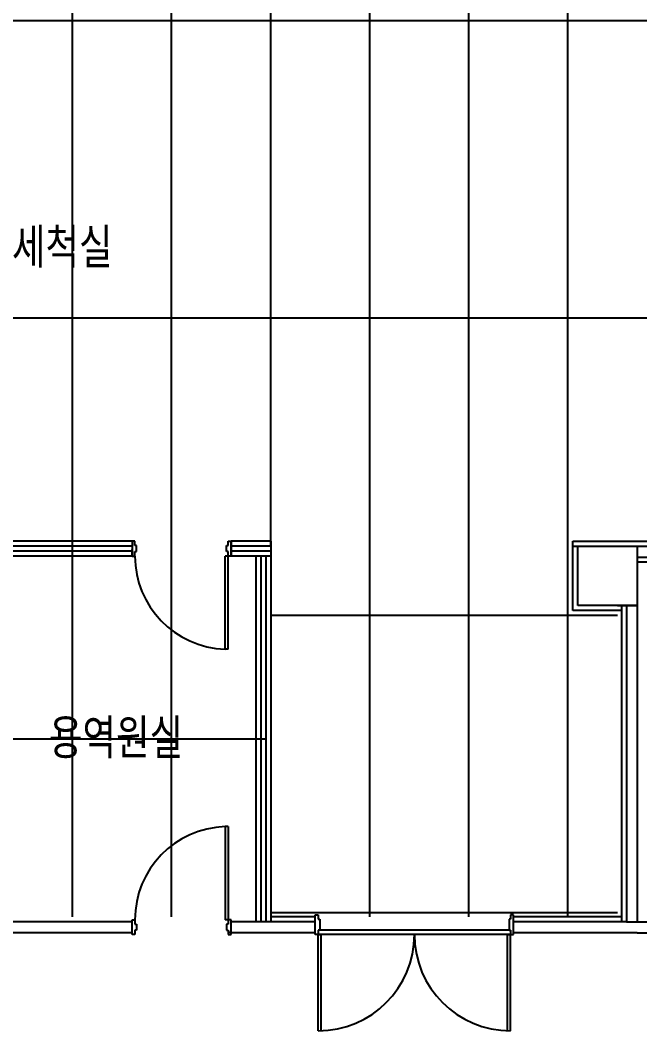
# Model space of a CAD drawing. Header units: millimetres. Extents: x 605428 to 684586, y -474155 to -416366.
# Drawn here: x 645204 to 651458, y -448398 to -438203 of the extents above; entities that cross this region are included whole.
import ezdxf

# ---------------------------------------------------------------- set-up
doc = ezdxf.new("R2010")
doc.units = ezdxf.units.MM
doc.header["$LTSCALE"] = 500
for name, color, linetype in [('TXT', 7, 'Continuous'), ('동물실', 9, 'Continuous'), ('방화석고', 9, 'Continuous'), ('조적', 8, 'Continuous'), ('천정', 5, 'Continuous'), ('크린판넬', 4, 'Continuous')]:
    doc.layers.add(name, color=color, linetype=linetype)
doc.styles.add('GHD', font='simple.shx', dxfattribs={"bigfont": 'whgtxt.shx'})

msp = doc.modelspace()

# ---------------------------------------------------------------- linework, layer by layer
at = {"layer": '동물실', "color": 9}
for p, q in [((646332.8, -443458.5), (646332.8, -443608.5)), ((646362.8, -443458.5), (646332.8, -443458.5)), ((646332.8, -443458.5), (646332.8, -443608.5)), ((646362.8, -443458.5), (646332.8, -443458.5)), ((646362.8, -443503.5), (646362.8, -443458.5)), ((646362.8, -443503.5), (646362.8, -443458.5)), ((646377.8, -443503.5), (646362.8, -443503.5)), ((646377.8, -443503.5), (646362.8, -443503.5)), ((646377.8, -443563.5), (646377.8, -443503.5)), ((646377.8, -443563.5), (646377.8, -443503.5)), ((647287.8, -443563.5), (647287.8, -443503.5)), ((647287.8, -443503.5), (647302.8, -443503.5)), ((647287.8, -443563.5), (647287.8, -443503.5)), ((647287.8, -443503.5), (647302.8, -443503.5)), ((647302.8, -443503.5), (647302.8, -443458.5)), ((647302.8, -443458.5), (647332.8, -443458.5)), ((647302.8, -443503.5), (647302.8, -443458.5)), ((647302.8, -443458.5), (647332.8, -443458.5)), ((647332.8, -443458.5), (647332.8, -443608.5)), ((647332.8, -443458.5), (647332.8, -443608.5)), ((651432.8, -443508.5), (651432.8, -444108.5)), ((646332.8, -443608.5), (646362.8, -443608.5)), ((646332.8, -443608.5), (646362.8, -443608.5)), ((646362.8, -443608.5), (646362.8, -443563.5)), ((646362.8, -443563.5), (646377.8, -443563.5)), ((646362.8, -443608.5), (646362.8, -443563.5)), ((646362.8, -443563.5), (646377.8, -443563.5)), ((647272.8, -444548.5), (647272.8, -443608.5)), ((647302.8, -443608.5), (647272.8, -443608.5)), ((647272.8, -444548.5), (647272.8, -443608.5)), ((647302.8, -443608.5), (647272.8, -443608.5)), ((647302.8, -443563.5), (647287.8, -443563.5)), ((647302.8, -443563.5), (647287.8, -443563.5)), ((647302.8, -443608.5), (647302.8, -443563.5)), ((647302.8, -443608.5), (647302.8, -443563.5)), ((647302.8, -444548.5), (647302.8, -443608.5)), ((647302.8, -444548.5), (647302.8, -443608.5)), ((647332.8, -443608.5), (647302.8, -443608.5)), ((647332.8, -443608.5), (647302.8, -443608.5)), ((651232.8, -444108.5), (651432.8, -444108.5)), ((647302.8, -444548.5), (647272.8, -444548.5)), ((647302.8, -444548.5), (647272.8, -444548.5)), ((647272.8, -446338.5), (647272.8, -447278.5)), ((647302.8, -446338.5), (647272.8, -446338.5)), ((647272.8, -446338.5), (647272.8, -447278.5)), ((647302.8, -446338.5), (647272.8, -446338.5)), ((647302.8, -446338.5), (647302.8, -447278.5)), ((647302.8, -446338.5), (647302.8, -447278.5)), ((646332.8, -447428.5), (646332.8, -447278.5)), ((646332.8, -447278.5), (646362.8, -447278.5)), ((646332.8, -447428.5), (646332.8, -447278.5)), ((646332.8, -447278.5), (646362.8, -447278.5)), ((646362.8, -447278.5), (646362.8, -447323.5)), ((646362.8, -447278.5), (646362.8, -447323.5)), ((647302.8, -447278.5), (647272.8, -447278.5)), ((647302.8, -447278.5), (647272.8, -447278.5)), ((647332.8, -447278.5), (647302.8, -447278.5)), ((647302.8, -447278.5), (647302.8, -447323.5)), ((647332.8, -447278.5), (647302.8, -447278.5)), ((647302.8, -447278.5), (647302.8, -447323.5)), ((647332.8, -447428.5), (647332.8, -447278.5)), ((648182.8, -447428.5), (648182.8, -447228.5)), ((648182.8, -447228.5), (648212.8, -447228.5)), ((648182.8, -447428.5), (648182.8, -447228.5)), ((648182.8, -447228.5), (648212.8, -447228.5)), ((648212.8, -447228.5), (648212.8, -447273.5)), ((648212.8, -447228.5), (648212.8, -447273.5)), ((648212.8, -447273.5), (648227.8, -447273.5)), ((648212.8, -447273.5), (648227.8, -447273.5)), ((648227.8, -447273.5), (648227.8, -447383.5)), ((648227.8, -447273.5), (648227.8, -447383.5)), ((650152.8, -447273.5), (650137.8, -447273.5)), ((650137.8, -447273.5), (650137.8, -447383.5)), ((650152.8, -447273.5), (650137.8, -447273.5)), ((650137.8, -447273.5), (650137.8, -447383.5)), ((650182.8, -447228.5), (650152.8, -447228.5)), ((650152.8, -447228.5), (650152.8, -447273.5)), ((650182.8, -447228.5), (650152.8, -447228.5)), ((650152.8, -447228.5), (650152.8, -447273.5)), ((650182.8, -447428.5), (650182.8, -447228.5)), ((650182.8, -447428.5), (650182.8, -447228.5)), ((646362.8, -447323.5), (646377.8, -447323.5)), ((646362.8, -447323.5), (646377.8, -447323.5)), ((646377.8, -447383.5), (646362.8, -447383.5)), ((646362.8, -447383.5), (646362.8, -447428.5)), ((646377.8, -447383.5), (646362.8, -447383.5)), ((646362.8, -447383.5), (646362.8, -447428.5)), ((646377.8, -447323.5), (646377.8, -447383.5)), ((646377.8, -447323.5), (646377.8, -447383.5)), ((647302.8, -447323.5), (647287.8, -447323.5)), ((647287.8, -447323.5), (647287.8, -447383.5)), ((647302.8, -447323.5), (647287.8, -447323.5)), ((647287.8, -447323.5), (647287.8, -447383.5)), ((647287.8, -447383.5), (647302.8, -447383.5)), ((647287.8, -447383.5), (647302.8, -447383.5)), ((647302.8, -447383.5), (647302.8, -447428.5)), ((647302.8, -447383.5), (647302.8, -447428.5)), ((650152.8, -447383.5), (648212.8, -447383.5)), ((648227.8, -447383.5), (648212.8, -447383.5)), ((648212.8, -447383.5), (648212.8, -447428.5)), ((650152.8, -447383.5), (648212.8, -447383.5)), ((648227.8, -447383.5), (648212.8, -447383.5)), ((648212.8, -447383.5), (648212.8, -447428.5)), ((650137.8, -447383.5), (650152.8, -447383.5)), ((650137.8, -447383.5), (650152.8, -447383.5)), ((650152.8, -447383.5), (650152.8, -447428.5)), ((650152.8, -447383.5), (650152.8, -447428.5)), ((646362.8, -447428.5), (646332.8, -447428.5)), ((646362.8, -447428.5), (646332.8, -447428.5)), ((647302.8, -447403.5), (647332.8, -447403.5)), ((647302.8, -447428.5), (647332.8, -447428.5)), ((648212.8, -447428.5), (648182.8, -447428.5)), ((648212.8, -447428.5), (648182.8, -447428.5)), ((648212.8, -447428.5), (648242.7, -447428.5)), ((648212.8, -448398.5), (648212.8, -447428.5)), ((648212.8, -447428.5), (648242.7, -447428.5)), ((648212.8, -448398.5), (648212.8, -447428.5)), ((650152.8, -447428.5), (648212.8, -447428.5)), ((650152.8, -447428.5), (648212.8, -447428.5)), ((648242.7, -448398), (648242.7, -447428.5)), ((648242.7, -448398), (648242.7, -447428.5)), ((650122.8, -448398), (650122.8, -447428.5)), ((650122.8, -447428.5), (650152.8, -447428.5)), ((650122.8, -448398), (650122.8, -447428.5)), ((650122.8, -447428.5), (650152.8, -447428.5)), ((650152.8, -448398.5), (650152.8, -447428.5)), ((650152.8, -448398.5), (650152.8, -447428.5)), ((650152.8, -447428.5), (650182.8, -447428.5)), ((650152.8, -447428.5), (650182.8, -447428.5)), ((648213.4, -448398.5), (648212.8, -448398.5)), ((648213.4, -448398.5), (648212.8, -448398.5)), ((650152.1, -448398.5), (650152.8, -448398.5)), ((650152.1, -448398.5), (650152.8, -448398.5))]:
    msp.add_line(p, q, dxfattribs=at)
for centre, radius, start, end in [((647302.8, -443608.5), 940, 180, 268.1729), ((647302.8, -443608.5), 940, 180, 268.1729), ((647302.8, -447278.5), 940, 91.8271, 180), ((648212.8, -447428.5), 970, 270.00002, 0.00001), ((650152.8, -447428.5), 970, 180.00001, 270)]:
    msp.add_arc(centre, radius, start, end, dxfattribs=at)
at = {"layer": '방화석고', "color": 9, "linetype": 'Continuous'}
for p, q in [((647332.8, -443608.5), (647332.8, -443458.5)), ((646332.8, -443608.5), (646332.8, -443541.3)), ((646332.8, -447298.5), (641432.8, -447298.5)), ((646332.8, -447408.5), (637756, -447408.5)), ((648182.8, -447408.5), (647332.8, -447408.5)), ((651432.8, -447408.5), (650182.8, -447408.5)), ((651432.8, -447408.5), (653921, -447408.5))]:
    msp.add_line(p, q, dxfattribs=at)
at = {"layer": '조적', "color": 9, "linetype": 'Continuous'}
msp.add_line((651432.8, -443508.5), (651432.8, -443708.5), dxfattribs=at)
at = {"layer": '천정', "linetype": 'Continuous'}
for p, q in [((645732.8, -443508.5), (645732.8, -437308.5)), ((646732.8, -447248.5), (646732.8, -437308.5)), ((647732.8, -443508.5), (647732.8, -437308.5)), ((648732.8, -447248.5), (648732.8, -437308.5)), ((649732.8, -447248.5), (649732.8, -437308.5)), ((650732.8, -447248.5), (650732.8, -437308.5)), ((653465.2, -438208.5), (638132.8, -438208.5)), ((653529.7, -441208.5), (638089.2, -441208.5)), ((645732.8, -447248.5), (645732.8, -443508.5)), ((651232.8, -444208.5), (647732.8, -444208.5)), ((641532.8, -445453.5), (647682.8, -445453.5)), ((651232.8, -447208.5), (647732.8, -447208.5))]:
    msp.add_line(p, q, dxfattribs=at)
at = {"layer": '크린판넬', "color": 9, "linetype": 'Continuous'}
for p, q in [((646332.8, -443458.5), (644232.8, -443458.5)), ((646332.8, -443508.5), (644232.8, -443508.5)), ((647732.8, -443458.5), (647332.8, -443458.5)), ((647732.8, -443508.5), (647332.8, -443508.5)), ((647732.8, -443458.5), (647732.8, -447298.5)), ((647732.8, -443508.5), (647732.8, -443458.5)), ((650782.8, -443458.5), (653422.8, -443458.5)), ((650782.8, -444158.5), (650782.8, -443458.5)), ((650782.8, -443508.5), (653472.8, -443508.5)), ((650832.8, -444108.5), (650832.8, -443508.5)), ((646332.8, -443558.5), (644812.8, -443558.5)), ((646332.8, -443608.5), (644812.8, -443608.5)), ((647732.8, -443558.5), (647332.8, -443558.5)), ((647732.8, -443608.5), (647332.8, -443608.5)), ((647582.8, -443608.5), (647582.8, -447298.5)), ((647632.8, -443608.5), (647632.8, -447298.5)), ((647682.8, -443608.5), (647682.8, -447298.5)), ((651432.8, -443618.5), (653632.8, -443618.5)), ((651432.8, -443668.5), (653632.8, -443668.5)), ((651432.8, -444108.5), (650832.8, -444108.5)), ((651272.8, -444108.5), (651272.8, -447298.5)), ((651322.8, -444108.5), (651322.8, -447298.5)), ((651432.8, -444108.5), (651432.8, -447298.5)), ((651272.8, -444158.5), (650782.8, -444158.5)), ((648182.8, -447248.5), (647732.8, -447248.5)), ((651272.8, -447248.5), (650182.8, -447248.5)), ((648182.8, -447298.5), (647332.8, -447298.5)), ((651322.8, -447298.5), (650182.8, -447298.5)), ((651322.8, -447298.5), (653921, -447298.5))]:
    msp.add_line(p, q, dxfattribs=at)

# ---------------------------------------------------------------- texts
at = {"layer": 'TXT', "color": 9, "style": 'GHD', "width": 0.8}
for s, p in [('준비세척실', (644443.6, -440701.3)), ('용역원실', (645494.7, -445650.6))]:
    msp.add_text(s, height=400, dxfattribs=at).set_placement(p)

doc.saveas('drawing.dxf')
